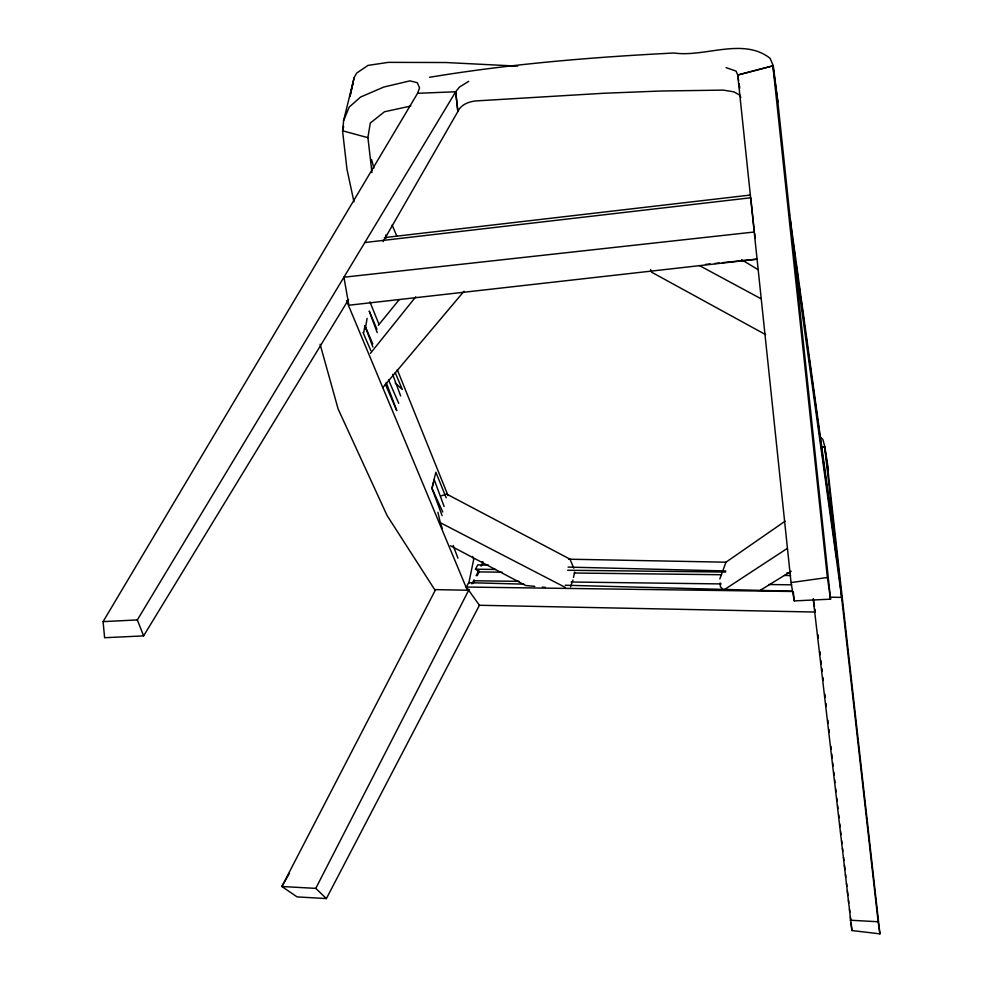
<?xml version="1.0" encoding="UTF-8"?>
<svg xmlns="http://www.w3.org/2000/svg" width="983" height="983" viewBox="0 0 983 983"><rect width="100%" height="100%" fill="white"/><g stroke="black" fill="none" stroke-linecap="round" stroke-linejoin="round"><path stroke-width="1.47" d="M517.66 66.144L446.085 62.531L388.31 62.359L367.998 65.406L356.682 73.086L354.15 77.608L343.583 120.676L342.686 130.837L367.925 137.657L371.955 172.553M367.888 137.645L370.284 123.059L384.5 111.755L410.82 106.029M365.221 329.256L367.101 318.369M363.722 332.672L364.939 325.852L372.778 343.841M468.731 583.447L473.732 559.266L472.59 556.439M343.583 126.537L342.686 130.837L343.46 126.512M350.009 96.469L354.15 77.608M349.923 96.445L352.885 83.592M573.482 577.402L574.65 572.131M442.092 515.596L432.053 488.6L434.167 479.507L444.132 506.528M434.13 479.249L435.862 472.245L446.208 497.803M432.004 487.765L433.81 480.884M570.545 586.912L572.892 580.031M348.584 299.532L143.604 635.89L104.616 637.721L103.08 621.637L417.566 93.311L419.569 87.905L417.271 82.695L409.948 80.864L383.837 87.032L360.601 97.034L349.198 107.086L343.583 120.676M719.814 578.913L725.982 562.19L785.073 521.223M473.401 583.189L474.629 580.781L519.049 581.346M477.197 575.706L479.139 571.909L502.141 572.18M814.907 609.153L815.362 612.053L479.409 605.27L466.409 587.048L468.645 582.673L523.853 584.135M479.139 571.909L475.514 569.206L477.726 564.881L488.44 565.139M435.543 589.702L281.863 886.506L315.776 888.374L469.149 589.358M471.951 583.89L474.052 579.798M476.153 575.694L478.954 570.238M481.056 566.134L483.157 562.043M289.518 873.236L281.863 886.506L297.099 896.901L326.393 898.573L479.409 605.27M383.087 241.621L457.869 111.509L455.694 91.763L417.566 93.311M143.604 635.89L137.35 619.917L455.694 91.763M370.394 353.401L415.735 296.841M378.32 325.312L399.221 299.643M382.805 387.609L464.001 291.275M787.248 548.44L723.66 590.095L720.428 586.777L720.121 582.845M468.707 81.331L459.565 86.983L455.633 91.775L457.869 111.509C460.732 104.739 468.916 101.47 476.288 100.905L603.992 93.25L661.215 91.001L723.353 90.117L734.006 91.874L740.039 95.326L740.801 97.501M760.584 590.107L791.217 571.221M441.441 495.776L446.737 494.105L569.943 559.143L573.839 568.223M738.638 80.827L737.729 75.027L773.277 65.763L777.909 102.441L830.561 599.163L794.252 600.908L791.045 582.563L737.729 75.027L736.095 71.12L726.081 67.618M737.729 75.027L772.896 65.824L777.909 102.441L777.074 99.983M821.935 447.118L824.786 446.638L828.411 469.825L827.145 467.343M821.69 447.388L824.663 446.909L827.944 469.923L879.92 933.85L851.917 930.545L813.187 599.028M429.571 77.288C510.435 63.87 592.233 57.161 674.043 53.008C704.75 57.481 743.16 37.071 770.07 58.28L773.277 65.763M791.045 582.563L827.367 577.5L772.896 65.824M384.39 237.603L750.213 195.064M364.816 242.531L750.779 197.767L754.379 231.988L343.927 277.206L348.867 305.221L757.365 259.131L722.296 262.682M705.524 264.402L710.095 263.935M714.666 263.469L719.249 263.002M103.08 621.637L137.35 619.917M475.514 569.206L495.457 569.44M567.572 570.263L725.626 572.057M787.002 572.757L790.074 572.794M574.256 573.015L721.547 574.736M784.446 575.46L790.59 575.534M571.123 582.01L721.227 583.927M768.718 584.529L791.684 584.824M466.409 587.048L792.286 591.483M829.566 597.185L841.706 597.406L793.822 252.754M568.579 559.192L725.982 562.19M568.076 567.093L725.798 570.951M565.262 585.229L792.237 591.225M850.111 920.211L878.138 921.759L879.92 933.85M534.813 586.372L525.733 585.512L450.447 545.762M542.383 587.084L545.405 587.367M437.914 512.278L440.323 522.686L565.52 587.539M699.503 265.619L760.67 298.562M765.634 334.638L651.594 272.193L650.611 269.588M741.575 259.684L758.385 269.834M395.141 382.915L402.317 389.465L395.227 372.655M315.776 888.374L326.393 898.573M819.773 436.354L822.869 439.512L824.786 446.638M834.825 547.887L836.128 550.222M396.899 236.313L392.18 225.107M432.053 488.6L442.792 512.02M388.469 379.807L398.717 403.325M363.022 332.475L370.861 350.636M385.336 384.169L396.8 410.697L386.184 382.424M376.919 329.231L369.227 311.021L377.214 332.61M346.471 300.614L467.33 590.218L434.67 589.603L387.081 515.534L338.115 408.953L320.102 344.283M369.927 301.867L379.045 324.464M397.279 369.669L448.039 495.555M364.939 325.852L372.901 347.073M453.175 545.43L457.931 558.209M392.659 374.339L400.646 395.916M440.323 522.686L442.301 528.461M371.537 159.492L373.872 168.056M385.705 234.974L386.43 237.923M353.991 201.933L347.011 169.494L342.539 130.8M482.309 561.735L482.874 564.537M754.637 233.487L755.386 237.984M813.31 599.003L814.452 606.253M739.093 83.727L739.769 88.077M827.367 577.5L830.561 599.163M790.307 219.528L838.02 564.635M789.939 219.406L791.401 230.034M791.831 233.069L792.458 237.628M792.876 240.663L795.394 258.885M795.812 261.933L798.331 280.155M798.749 283.19L800.211 293.819M800.641 296.854L804.205 322.67M804.622 325.705L805.249 330.263M805.667 333.298L807.141 343.927M807.559 346.974L808.186 351.521M808.604 354.556L811.122 372.79M811.54 375.825L813.015 386.454M813.433 389.489L814.059 394.048M814.477 397.083L815.951 407.712M816.369 410.747L816.996 415.305M817.414 418.34L819.933 436.563M820.35 439.598L822.869 457.832M823.287 460.867L823.914 465.414M824.344 468.461L825.806 479.09M826.224 482.125L826.85 486.683M827.281 489.718L828.743 500.347M829.16 503.382L829.787 507.941M830.217 510.976L832.724 529.198M833.154 532.233L835.661 550.455M836.3 555.014L836.717 558.049M818.053 634.834L818.397 637.881M819.969 651.606L820.326 654.653M821.014 660.748L821.37 663.795M821.886 668.366L822.243 671.414M822.943 677.52L823.287 680.568M824.86 694.281L825.204 697.328M825.904 703.423L826.261 706.482M827.833 720.195L828.178 723.242M828.878 729.337L829.222 732.384M830.795 746.109L831.151 749.157M831.667 753.728L832.196 758.298M832.712 762.869L833.068 765.929M833.768 772.024L834.112 775.071M834.641 779.642L834.985 782.689M835.685 788.784L836.029 791.831M836.73 797.938L837.086 800.985M837.602 805.556L837.958 808.604M838.659 814.698L839.003 817.745M839.703 823.852L840.047 826.9M840.576 831.471L840.92 834.518M841.62 840.612L841.976 843.66M842.492 848.231L842.849 851.278M843.537 857.385L843.893 860.432M844.409 865.003L844.938 869.574M845.466 874.145L845.81 877.192M846.51 883.299L846.855 886.347M847.383 890.917L847.911 895.488M848.427 900.059L848.784 903.107M849.484 909.201L849.828 912.261M850.356 916.832L850.7 919.879M851.045 922.926L851.917 930.545M824.663 446.909L878.138 921.759M788.894 209.76L789.496 215.277M793.293 591.754L794.252 600.908M836.545 554.387L837.123 559.954"/></g></svg>
